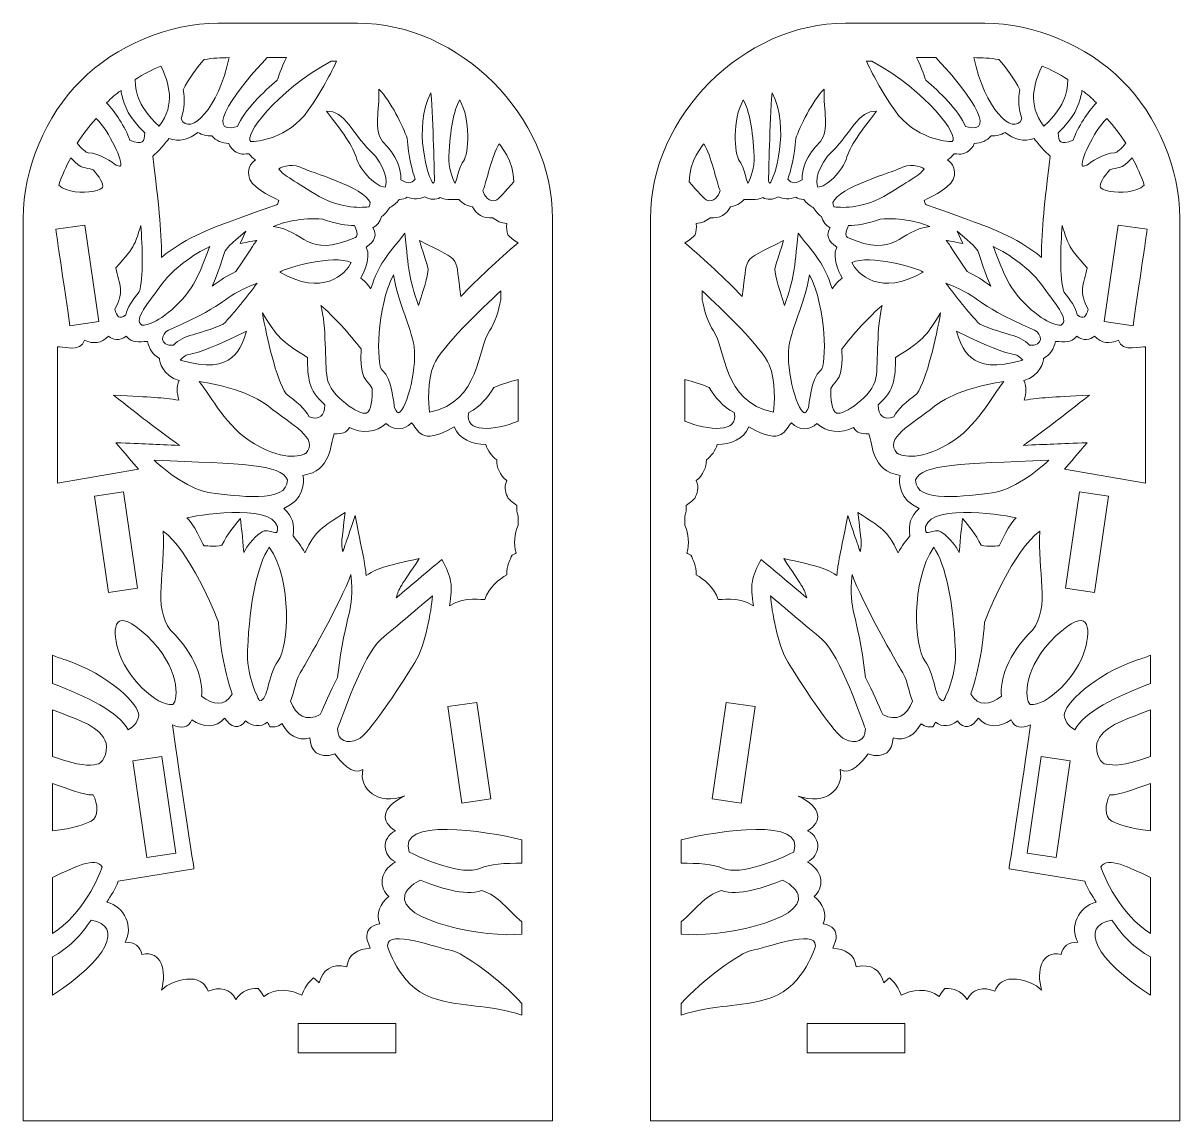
# Model space of a CAD drawing. Header units: inches. Extents: x 132 to 708, y 166 to 769.
# Drawn here: x 131.8 to 467.8, y 450.5 to 769.4 of the extents above; entities that cross this region are included whole.
import ezdxf

# ---------------------------------------------------------------- set-up
doc = ezdxf.new("R2010")
doc.units = ezdxf.units.IN
doc.header["$MEASUREMENT"] = 0
doc.layers.add('_U+0421_U+043B_U+043E_U+0439 1', color=7, linetype='Continuous')

# ---------------------------------------------------------------- blocks, each defined once
blk = doc.blocks.new('block 2')
at = {"layer": '_U+0421_U+043B_U+043E_U+0439 1', "color": 1, "lineweight": 9, "true_color": 0xff0000}
for points in [[(156.64, 604.01), (152.54, 632.04), (160.97, 633.28), (165.06, 605.25), (156.64, 604.01)], [(434.54, 605.25), (438.63, 633.28), (447.06, 632.04), (442.96, 604.01), (434.54, 605.25)], [(259.22, 542.85), (255.13, 570.88), (263.61, 572.11), (267.7, 544.08), (259.22, 542.85)], [(331.9, 544.08), (335.99, 572.11), (344.47, 570.88), (340.38, 542.85), (331.9, 544.08)], [(176.17, 528.34), (167.74, 527.09), (163.65, 555.12), (172.08, 556.37), (176.17, 528.34)], [(427.52, 556.37), (435.95, 555.12), (431.86, 527.09), (423.43, 528.34), (427.52, 556.37)], [(240.06, 470.34), (211.73, 470.34), (211.73, 478.85), (240.06, 478.85), (240.06, 470.34)], [(359.54, 478.85), (387.87, 478.85), (387.87, 470.34), (359.54, 470.34), (359.54, 478.85)]]:
    blk.add_lwpolyline(points, dxfattribs=at)
for points, knots in [([(285.58, 450.54), (285.58, 450.54), (285.58, 712.63), (285.58, 712.63), (285.64, 742.34), (258.61, 769.42), (228.9, 769.42), (228.9, 769.42), (188.49, 769.42), (188.49, 769.42), (174.15, 769.42), (158.67, 762.84), (148.53, 752.7), (138.39, 742.56), (131.81, 727.08), (131.81, 712.74), (131.81, 712.74), (131.81, 450.54), (131.81, 450.54), (131.81, 450.54), (285.58, 450.54), (285.58, 450.54)], [0, 0, 0, 0, 1, 1, 1, 2, 2, 2, 3, 3, 3, 4, 4, 4, 5, 5, 5, 6, 6, 6, 7, 7, 7, 7]), ([(467.79, 450.54), (467.79, 450.54), (467.79, 712.74), (467.79, 712.74), (467.79, 727.08), (461.21, 742.56), (451.07, 752.7), (440.93, 762.84), (425.45, 769.42), (411.11, 769.42), (411.11, 769.42), (370.7, 769.42), (370.7, 769.42), (340.99, 769.42), (313.96, 742.34), (314.02, 712.63), (314.02, 712.63), (314.02, 450.54), (314.02, 450.54), (314.02, 450.54), (467.79, 450.54), (467.79, 450.54)], [0, 0, 0, 0, 1, 1, 1, 2, 2, 2, 3, 3, 3, 4, 4, 4, 5, 5, 5, 6, 6, 6, 7, 7, 7, 7]), ([(178.29, 750.02), (179.87, 753.23), (182.06, 756.21), (184.43, 758.87), (186.94, 759.25), (189.26, 759.4), (191.63, 759.4), (188.57, 744.69), (180.27, 736.39), (177.67, 741.6), (178.77, 744.56), (178.78, 747.4), (178.29, 750.02)], [0, 0, 0, 0, 1, 1, 1, 2, 2, 2, 3, 3, 3, 4, 4, 4, 4]), ([(202.71, 759.4), (202.71, 759.4), (208.27, 759.4), (208.27, 759.4), (206.75, 756.28), (205.9, 753.75), (205.62, 752.87), (201.66, 749.55), (196.03, 744.12), (194.07, 739.38), (183.58, 736.41), (194.83, 751.44), (202.71, 759.4)], [0, 0, 0, 0, 1, 1, 1, 2, 2, 2, 3, 3, 3, 4, 4, 4, 4]), ([(405.53, 739.38), (403.57, 744.12), (397.94, 749.55), (393.98, 752.87), (393.7, 753.75), (392.85, 756.27), (391.33, 759.4), (391.33, 759.4), (396.89, 759.4), (396.89, 759.4), (404.77, 751.44), (416.02, 736.41), (405.53, 739.38)], [0, 0, 0, 0, 1, 1, 1, 2, 2, 2, 3, 3, 3, 4, 4, 4, 4]), ([(421.93, 741.6), (419.33, 736.39), (411.03, 744.69), (407.97, 759.4), (410.34, 759.4), (412.66, 759.25), (415.17, 758.87), (417.54, 756.21), (419.73, 753.23), (421.31, 750.02), (420.82, 747.4), (420.83, 744.56), (421.93, 741.6)], [0, 0, 0, 0, 1, 1, 1, 2, 2, 2, 3, 3, 3, 4, 4, 4, 4]), ([(171.84, 756.96), (174.09, 751.98), (176.26, 745.99), (171.3, 739.51), (164.45, 745.99), (164.45, 750.09), (164.38, 753.07), (166.75, 754.59), (169.24, 755.9), (171.84, 756.96)], [0, 0, 0, 0, 1, 1, 1, 2, 2, 2, 3, 3, 3, 3]), ([(222.86, 758.4), (221.31, 755.03), (218.61, 749.79), (214.63, 744.12), (208.74, 735.69), (199.6, 735.07), (197.95, 735.03), (195.87, 736.73), (204.91, 749.36), (221.28, 758.4), (221.28, 758.4), (222.86, 758.4), (222.86, 758.4)], [0, 0, 0, 0, 1, 1, 1, 2, 2, 2, 3, 3, 3, 4, 4, 4, 4]), ([(378.32, 758.4), (394.69, 749.36), (403.73, 736.73), (401.65, 735.03), (400, 735.07), (390.86, 735.69), (384.97, 744.12), (380.99, 749.79), (378.29, 755.03), (376.74, 758.4), (376.74, 758.4), (378.32, 758.4), (378.32, 758.4)], [0, 0, 0, 0, 1, 1, 1, 2, 2, 2, 3, 3, 3, 4, 4, 4, 4]), ([(435.22, 753.07), (435.15, 750.09), (435.15, 745.99), (428.3, 739.51), (423.34, 745.99), (425.51, 751.98), (427.76, 756.96), (430.36, 755.9), (432.85, 754.59), (435.22, 753.07)], [0, 0, 0, 0, 1, 1, 1, 2, 2, 2, 3, 3, 3, 3]), ([(160.27, 749.9), (160.36, 748.41), (160.9, 747.02), (161.19, 746.14), (162.41, 742.38), (165.18, 739.56), (167.13, 737.57), (167.14, 734.95), (166.59, 733.85), (162.84, 735.45), (161.38, 739.27), (158.52, 743.73), (156.03, 746.24), (157.64, 747.81), (158.48, 748.6), (160.27, 749.9)], [0, 0, 0, 0, 1, 1, 1, 2, 2, 2, 3, 3, 3, 4, 4, 4, 5, 5, 5, 5]), ([(235.15, 750.21), (238.63, 746.93), (242.1, 739.31), (243.4, 735.96), (243.66, 730.76), (244.93, 726.28), (245.64, 724.14), (244.57, 722.56), (243.11, 722.82), (241.55, 723.95), (241.69, 726.71), (240.4, 731.03), (236.22, 735.04), (233.54, 738.51), (235.32, 743.98), (235.15, 750.21)], [0, 0, 0, 0, 1, 1, 1, 2, 2, 2, 3, 3, 3, 4, 4, 4, 5, 5, 5, 5]), ([(363.38, 735.04), (359.2, 731.03), (357.91, 726.71), (358.05, 723.95), (356.49, 722.82), (355.03, 722.56), (353.96, 724.14), (354.67, 726.28), (355.94, 730.76), (356.2, 735.96), (357.5, 739.31), (360.97, 746.93), (364.45, 750.21), (364.28, 743.98), (366.06, 738.51), (363.38, 735.04)], [0, 0, 0, 0, 1, 1, 1, 2, 2, 2, 3, 3, 3, 4, 4, 4, 5, 5, 5, 5]), ([(443.57, 746.24), (441.08, 743.73), (438.22, 739.27), (436.76, 735.45), (433.01, 733.85), (432.46, 734.95), (432.47, 737.57), (434.42, 739.56), (437.19, 742.38), (438.41, 746.14), (438.7, 747.02), (439.24, 748.41), (439.33, 749.9), (441.12, 748.6), (441.96, 747.81), (443.57, 746.24)], [0, 0, 0, 0, 1, 1, 1, 2, 2, 2, 3, 3, 3, 4, 4, 4, 5, 5, 5, 5]), ([(250.26, 749.15), (250.93, 740.49), (251.24, 725.57), (251.28, 723.47), (251.13, 723.15), (251.01, 722.99), (250.94, 722.92), (249.51, 723.85), (244.91, 739.19), (250.26, 749.15)], [0, 0, 0, 0, 1, 1, 1, 2, 2, 2, 3, 3, 3, 3]), ([(255.45, 730.76), (255.81, 738.46), (256.87, 743.94), (258.61, 747.1), (261.88, 741.41), (261.29, 731.54), (259.7, 729.34), (258.76, 728.03), (258.36, 726.52), (258.02, 725.19), (257.66, 723.85), (257.45, 723.24), (257.19, 722.98), (256.54, 724.34), (255.3, 727.42), (255.45, 730.76)], [0, 0, 0, 0, 1, 1, 1, 2, 2, 2, 3, 3, 3, 4, 4, 4, 5, 5, 5, 5]), ([(342.41, 722.98), (342.15, 723.24), (341.94, 723.85), (341.58, 725.19), (341.24, 726.52), (340.84, 728.03), (339.9, 729.34), (338.32, 731.54), (337.73, 741.41), (340.99, 747.1), (342.73, 743.95), (343.79, 738.46), (344.15, 730.76), (344.3, 727.42), (343.06, 724.34), (342.41, 722.98)], [0, 0, 0, 0, 1, 1, 1, 2, 2, 2, 3, 3, 3, 4, 4, 4, 5, 5, 5, 5]), ([(348.65, 722.92), (348.58, 722.99), (348.46, 723.15), (348.32, 723.47), (348.36, 725.57), (348.67, 740.5), (349.34, 749.16), (354.68, 739.19), (350.09, 723.85), (348.65, 722.92)], [0, 0, 0, 0, 1, 1, 1, 2, 2, 2, 3, 3, 3, 3]), ([(232.54, 732.44), (237.29, 727.94), (237.72, 723.06), (236.94, 721.82), (234.65, 721.64), (229.74, 726.28), (228.5, 730.58), (227.52, 734.01), (222.83, 740.19), (219.91, 743.81), (225.13, 744.23), (227.71, 737.02), (232.54, 732.44)], [0, 0, 0, 0, 1, 1, 1, 2, 2, 2, 3, 3, 3, 4, 4, 4, 4]), ([(379.68, 743.81), (376.77, 740.19), (372.07, 734.01), (371.09, 730.58), (369.86, 726.28), (364.95, 721.64), (362.66, 721.82), (361.87, 723.06), (362.31, 727.94), (367.05, 732.44), (371.89, 737.02), (374.47, 744.23), (379.68, 743.81)], [0, 0, 0, 0, 1, 1, 1, 2, 2, 2, 3, 3, 3, 4, 4, 4, 4]), ([(153.04, 741.72), (156.93, 737.86), (160.98, 729.08), (160.1, 727.85), (160.1, 727.85), (159.77, 727.75), (158.82, 728.16), (157.98, 728.8), (153.95, 731.73), (150.68, 731.76), (150.09, 731.82), (148.91, 732.86), (147.49, 734.52), (149.09, 737.07), (150.94, 739.49), (153.04, 741.72)], [0, 0, 0, 0, 1, 1, 1, 2, 2, 2, 3, 3, 3, 4, 4, 4, 5, 5, 5, 5]), ([(452.11, 734.52), (450.69, 732.86), (449.51, 731.82), (448.92, 731.76), (445.65, 731.73), (441.62, 728.8), (440.77, 728.16), (439.82, 727.75), (439.5, 727.85), (439.5, 727.85), (438.62, 729.08), (442.67, 737.86), (446.56, 741.72), (448.66, 739.49), (450.51, 737.07), (452.11, 734.52)], [0, 0, 0, 0, 1, 1, 1, 2, 2, 2, 3, 3, 3, 4, 4, 4, 5, 5, 5, 5]), ([(182.54, 737.67), (183.79, 736.99), (185.2, 736.58), (186.63, 736.65), (187.83, 735.31), (189.51, 734.55), (191.53, 734.45), (192.4, 732.36), (194.1, 731.76), (194.9, 731.42), (195.57, 731.4), (196.14, 731.36), (197.4, 731.47), (197.92, 730.8), (198.56, 730.22), (199.28, 729.75), (197.02, 728.16), (196.07, 724.66), (199.45, 721.84), (200.95, 720.58), (203.18, 719.44), (206.03, 717.92), (205.9, 717.55), (205.78, 717.15), (205.67, 716.73), (204.82, 716.47), (205.58, 716.73), (193.51, 712.38), (188.46, 710.51), (179.11, 707.46), (172.04, 701.37), (171.96, 710.21), (171.1, 716.6), (169.52, 730.82), (170.63, 731.59), (173.41, 734.94), (174.16, 735.94), (177.06, 734.68), (180.04, 735.75), (182.54, 737.67)], [0, 0, 0, 0, 1, 1, 1, 2, 2, 2, 3, 3, 3, 4, 4, 4, 5, 5, 5, 6, 6, 6, 7, 7, 7, 8, 8, 8, 9, 9, 9, 10, 10, 10, 11, 11, 11, 12, 12, 12, 13, 13, 13, 13]), ([(425.44, 735.94), (426.18, 734.94), (428.97, 731.59), (430.08, 730.82), (428.5, 716.6), (427.64, 710.21), (427.56, 701.37), (420.49, 707.46), (411.13, 710.51), (406.09, 712.38), (394.02, 716.73), (394.77, 716.47), (393.92, 716.73), (393.81, 717.15), (393.69, 717.55), (393.57, 717.92), (396.42, 719.44), (398.65, 720.58), (400.15, 721.84), (403.53, 724.65), (402.58, 728.16), (400.31, 729.75), (401.04, 730.22), (401.68, 730.8), (402.2, 731.47), (403.46, 731.36), (404.03, 731.4), (404.69, 731.41), (405.5, 731.76), (407.2, 732.35), (408.07, 734.45), (410.09, 734.55), (411.77, 735.31), (412.97, 736.65), (414.4, 736.58), (415.8, 736.99), (417.05, 737.67), (419.56, 735.75), (422.54, 734.68), (425.44, 735.94)], [0, 0, 0, 0, 1, 1, 1, 2, 2, 2, 3, 3, 3, 4, 4, 4, 5, 5, 5, 6, 6, 6, 7, 7, 7, 8, 8, 8, 9, 9, 9, 10, 10, 10, 11, 11, 11, 12, 12, 12, 13, 13, 13, 13]), ([(274.34, 723.35), (272.02, 720.54), (269.8, 718.23), (269.01, 717.89), (267.5, 717.26), (265.48, 719.22), (265.37, 720.81), (266.44, 723.39), (267.87, 730.8), (270.11, 734.4), (270.11, 734.4), (274.42, 729.12), (274.34, 723.35)], [0, 0, 0, 0, 1, 1, 1, 2, 2, 2, 3, 3, 3, 4, 4, 4, 4]), ([(329.49, 734.4), (331.73, 730.8), (333.16, 723.39), (334.23, 720.81), (334.12, 719.22), (332.1, 717.25), (330.59, 717.89), (329.8, 718.23), (327.57, 720.54), (325.26, 723.34), (325.18, 729.12), (329.49, 734.4), (329.49, 734.4)], [0, 0, 0, 0, 1, 1, 1, 2, 2, 2, 3, 3, 3, 4, 4, 4, 4]), ([(145.65, 730.34), (149.23, 726.46), (149.62, 727.79), (152.13, 726.84), (153.82, 725.03), (155.33, 722.54), (154.86, 721.7), (154.75, 721.5), (154.01, 720.91), (151.96, 720.54), (149.21, 720.04), (144.6, 720.15), (142.16, 722.35), (143.07, 725.11), (144.24, 727.79), (145.65, 730.34)], [0, 0, 0, 0, 1, 1, 1, 2, 2, 2, 3, 3, 3, 4, 4, 4, 5, 5, 5, 5]), ([(457.44, 722.35), (455, 720.15), (450.39, 720.04), (447.63, 720.54), (445.59, 720.91), (444.85, 721.51), (444.74, 721.7), (444.27, 722.54), (445.78, 725.03), (447.47, 726.84), (449.97, 727.79), (450.37, 726.46), (453.95, 730.34), (455.36, 727.79), (456.53, 725.11), (457.44, 722.35)], [0, 0, 0, 0, 1, 1, 1, 2, 2, 2, 3, 3, 3, 4, 4, 4, 5, 5, 5, 5]), ([(216.53, 719.8), (210.19, 723.82), (206.6, 725.85), (206.12, 727.07), (207.02, 728.07), (210.76, 728.52), (212.99, 727.32), (215.01, 726.23), (230.98, 721.71), (232.6, 717.29), (232.57, 716.45), (232.34, 716.11), (232.22, 716.08), (232.22, 716.08), (232.13, 716.08), (232.13, 716.08), (229.75, 715.68), (223.08, 715.66), (216.53, 719.8)], [0, 0, 0, 0, 1, 1, 1, 2, 2, 2, 3, 3, 3, 4, 4, 4, 5, 5, 5, 6, 6, 6, 6]), ([(367.47, 716.08), (367.47, 716.08), (367.38, 716.08), (367.38, 716.08), (367.26, 716.11), (367.03, 716.45), (367, 717.29), (368.62, 721.71), (384.59, 726.23), (386.61, 727.32), (388.84, 728.52), (392.58, 728.07), (393.48, 727.07), (393, 725.85), (389.41, 723.82), (383.07, 719.8), (376.52, 715.66), (369.85, 715.68), (367.47, 716.08)], [0, 0, 0, 0, 1, 1, 1, 2, 2, 2, 3, 3, 3, 4, 4, 4, 5, 5, 5, 6, 6, 6, 6]), ([(258.97, 690.05), (256.97, 702.1), (260.23, 699.68), (246.89, 706.24), (248.89, 700.03), (248.36, 701.67), (249.39, 698.47), (249.6, 697.39), (248.68, 693.35), (246.62, 687.37), (243.75, 695.67), (243.82, 697.5), (242.7, 708.37), (237.33, 701.58), (235.25, 699.81), (232.81, 692.29), (232.81, 692.29), (231.28, 694.4), (229.88, 695.38), (229.88, 695.38), (233.28, 700.97), (231.41, 704.34), (234.22, 705.99), (234.55, 708.27), (233.38, 709.97), (234.55, 710.58), (235.5, 711.69), (235.94, 713.26), (236.75, 713.83), (237.67, 714.69), (238.3, 715.91), (239.26, 716.35), (240.29, 717.06), (241.03, 718.19), (242.13, 718.22), (242.78, 718.46), (243.37, 718.84), (245.24, 718.19), (247.03, 718.29), (248.52, 718.97), (249.99, 718.06), (251.65, 718.05), (252.98, 718.73), (254.48, 718), (257.71, 718.14), (258.36, 718.21), (259.46, 717.04), (260.82, 716.28), (262.37, 716.05), (263.37, 713.9), (265.52, 712.59), (268.2, 712.91), (269.32, 711.95), (270.73, 711.33), (272.33, 711.22), (272.1, 709.79), (272.34, 709.05), (272.59, 707.97), (273.43, 707.15), (274.18, 706.33), (275.55, 705.64), (269.53, 700.51), (264.03, 695.27), (258.97, 690.05)], [0, 0, 0, 0, 1, 1, 1, 2, 2, 2, 3, 3, 3, 4, 4, 4, 5, 5, 5, 6, 6, 6, 7, 7, 7, 8, 8, 8, 9, 9, 9, 10, 10, 10, 11, 11, 11, 12, 12, 12, 13, 13, 13, 14, 14, 14, 15, 15, 15, 16, 16, 16, 17, 17, 17, 18, 18, 18, 19, 19, 19, 20, 20, 20, 21, 21, 21, 21]), ([(324.04, 705.64), (325.41, 706.32), (326.17, 707.15), (327, 707.97), (327.26, 709.04), (327.5, 709.79), (327.27, 711.22), (328.86, 711.33), (330.28, 711.95), (331.4, 712.9), (334.08, 712.59), (336.23, 713.9), (337.23, 716.05), (338.78, 716.28), (340.14, 717.04), (341.24, 718.21), (341.89, 718.14), (345.11, 718), (346.62, 718.73), (347.95, 718.04), (349.61, 718.06), (351.08, 718.97), (352.57, 718.29), (354.36, 718.18), (356.23, 718.84), (356.82, 718.46), (357.47, 718.22), (358.57, 718.19), (359.3, 717.06), (360.34, 716.35), (361.3, 715.91), (361.93, 714.69), (362.85, 713.83), (363.66, 713.26), (364.1, 711.69), (365.05, 710.58), (366.22, 709.97), (365.05, 708.26), (365.38, 705.99), (368.19, 704.34), (366.32, 700.97), (369.72, 695.37), (369.72, 695.37), (368.32, 694.4), (366.79, 692.29), (366.79, 692.29), (364.35, 699.81), (362.27, 701.58), (356.9, 708.37), (355.78, 697.5), (355.85, 695.67), (352.98, 687.37), (350.92, 693.35), (350, 697.39), (350.21, 698.47), (351.24, 701.67), (350.71, 700.03), (352.71, 706.24), (339.37, 699.68), (342.63, 702.1), (340.63, 690.05), (335.57, 695.27), (330.07, 700.51), (324.04, 705.64)], [0, 0, 0, 0, 1, 1, 1, 2, 2, 2, 3, 3, 3, 4, 4, 4, 5, 5, 5, 6, 6, 6, 7, 7, 7, 8, 8, 8, 9, 9, 9, 10, 10, 10, 11, 11, 11, 12, 12, 12, 13, 13, 13, 14, 14, 14, 15, 15, 15, 16, 16, 16, 17, 17, 17, 18, 18, 18, 19, 19, 19, 20, 20, 20, 21, 21, 21, 21]), ([(218.87, 712.51), (222.51, 711.07), (225.79, 710.66), (228.08, 710.6), (228.56, 709.61), (229.3, 707.64), (228.3, 707.2), (214.08, 700.81), (213.52, 709.37), (204.45, 710.33), (207.41, 711.64), (212.57, 712.95), (218.87, 712.51)], [0, 0, 0, 0, 1, 1, 1, 2, 2, 2, 3, 3, 3, 4, 4, 4, 4]), ([(395.14, 710.33), (386.08, 709.37), (385.52, 700.81), (371.3, 707.19), (370.3, 707.64), (371.04, 709.61), (371.52, 710.6), (373.81, 710.66), (377.09, 711.07), (380.73, 712.51), (387.03, 712.95), (392.19, 711.64), (395.14, 710.33)], [0, 0, 0, 0, 1, 1, 1, 2, 2, 2, 3, 3, 3, 4, 4, 4, 4]), ([(145.39, 681.51), (141.71, 706.7), (141.9, 705.35), (141.29, 709.54), (141.29, 709.54), (149.72, 710.78), (149.72, 710.78), (149.72, 710.78), (153.81, 682.75), (153.81, 682.75), (153.81, 682.75), (145.39, 681.51), (145.39, 681.51)], [0, 0, 0, 0, 1, 1, 1, 2, 2, 2, 3, 3, 3, 4, 4, 4, 4]), ([(158.7, 698.35), (164.83, 704.99), (164.29, 705.62), (165.99, 710.6), (166.44, 704.63), (166.86, 695.28), (165.52, 691.39), (163.65, 689.03), (162.04, 686.77), (161.66, 684.65), (159.58, 683.31), (159.13, 684.05), (158.42, 686.36), (161.29, 691.16), (159.84, 693.51), (158.7, 698.35)], [0, 0, 0, 0, 1, 1, 1, 2, 2, 2, 3, 3, 3, 4, 4, 4, 5, 5, 5, 5]), ([(199.66, 706.3), (198.89, 705.29), (199.11, 705.59), (193.59, 697.23), (191.11, 696), (188.88, 694.71), (186.69, 693.03), (192.37, 705.92), (187.31, 700.83), (196.48, 709.04), (196.48, 709.04), (194.85, 705.45), (194.85, 705.45), (199.96, 706.36), (199.1, 706.21), (199.66, 706.3)], [0, 0, 0, 0, 1, 1, 1, 2, 2, 2, 3, 3, 3, 4, 4, 4, 5, 5, 5, 5]), ([(404.75, 705.45), (404.75, 705.45), (403.12, 709.04), (403.12, 709.04), (412.29, 700.83), (407.23, 705.92), (412.91, 693.03), (410.72, 694.71), (408.49, 696.01), (406.01, 697.23), (400.49, 705.59), (400.71, 705.29), (399.94, 706.3), (400.5, 706.21), (399.64, 706.36), (404.75, 705.45)], [0, 0, 0, 0, 1, 1, 1, 2, 2, 2, 3, 3, 3, 4, 4, 4, 5, 5, 5, 5]), ([(441.18, 686.36), (440.47, 684.05), (440.02, 683.31), (437.94, 684.65), (437.56, 686.77), (435.95, 689.04), (434.08, 691.39), (432.74, 695.28), (433.16, 704.63), (433.61, 710.6), (435.31, 705.62), (434.77, 704.99), (440.9, 698.35), (439.76, 693.51), (438.31, 691.16), (441.18, 686.36)], [0, 0, 0, 0, 1, 1, 1, 2, 2, 2, 3, 3, 3, 4, 4, 4, 5, 5, 5, 5]), ([(445.79, 682.75), (445.79, 682.75), (449.88, 710.78), (449.88, 710.78), (449.88, 710.78), (458.31, 709.54), (458.31, 709.54), (457.7, 705.35), (457.89, 706.7), (454.21, 681.51), (454.21, 681.51), (445.79, 682.75), (445.79, 682.75)], [0, 0, 0, 0, 1, 1, 1, 2, 2, 2, 3, 3, 3, 4, 4, 4, 4]), ([(172.33, 693.87), (175.3, 697.98), (181.24, 702.34), (186.03, 704.51), (184.07, 700.01), (182.62, 693.91), (177.17, 688.28), (171.08, 682), (166.9, 681.54), (166.28, 681.69), (163.75, 683.37), (168.19, 688.12), (172.33, 693.87)], [0, 0, 0, 0, 1, 1, 1, 2, 2, 2, 3, 3, 3, 4, 4, 4, 4]), ([(433.32, 681.69), (432.7, 681.54), (428.52, 682), (422.43, 688.28), (416.98, 693.91), (415.53, 700.01), (413.57, 704.51), (418.36, 702.34), (424.3, 697.98), (427.27, 693.87), (431.4, 688.12), (435.85, 683.37), (433.32, 681.69)], [0, 0, 0, 0, 1, 1, 1, 2, 2, 2, 3, 3, 3, 4, 4, 4, 4]), ([(206.38, 697.1), (208.37, 698.56), (221.99, 702.19), (227.06, 699.92), (225.67, 696.46), (218.6, 689.89), (206.38, 697.1)], [0, 0, 0, 0, 1, 1, 1, 2, 2, 2, 2]), ([(372.54, 699.92), (377.61, 702.19), (391.23, 698.56), (393.22, 697.09), (380.99, 689.89), (373.93, 696.46), (372.54, 699.92)], [0, 0, 0, 0, 1, 1, 1, 2, 2, 2, 2]), ([(240.88, 656.23), (240.67, 656.15), (240.18, 656.63), (239.68, 657.65), (239.46, 658.68), (239.08, 666.02), (236.13, 668.57), (234.34, 670.12), (234.41, 686.91), (239.4, 696.26), (240.73, 688.49), (243.66, 682.99), (245.19, 676.55), (246.6, 670.58), (243.32, 657.08), (240.88, 656.23)], [0, 0, 0, 0, 1, 1, 1, 2, 2, 2, 3, 3, 3, 4, 4, 4, 5, 5, 5, 5]), ([(354.41, 676.55), (355.94, 682.99), (358.87, 688.49), (360.2, 696.26), (365.19, 686.91), (365.26, 670.12), (363.47, 668.57), (360.52, 666.02), (360.14, 658.68), (359.92, 657.65), (359.42, 656.63), (358.93, 656.15), (358.72, 656.23), (356.27, 657.08), (353, 670.58), (354.41, 676.55)], [0, 0, 0, 0, 1, 1, 1, 2, 2, 2, 3, 3, 3, 4, 4, 4, 5, 5, 5, 5]), ([(174.01, 680.22), (194.1, 689.09), (187.13, 688.75), (199.81, 693.93), (196.87, 690), (193.24, 685.44), (189.93, 681.93), (182.56, 678.76), (178.52, 679.1), (175.45, 675.87), (171.24, 675.43), (171.83, 679.26), (174.01, 680.22)], [0, 0, 0, 0, 1, 1, 1, 2, 2, 2, 3, 3, 3, 4, 4, 4, 4]), ([(424.15, 675.87), (421.08, 679.1), (417.04, 678.76), (409.67, 681.93), (406.36, 685.44), (402.73, 690), (399.79, 693.93), (412.46, 688.76), (405.49, 689.09), (425.59, 680.22), (427.77, 679.26), (428.36, 675.43), (424.15, 675.87)], [0, 0, 0, 0, 1, 1, 1, 2, 2, 2, 3, 3, 3, 4, 4, 4, 4]), ([(270.55, 689.07), (269.9, 685.89), (268.85, 682.25), (267.27, 680.03), (263.65, 674.98), (264.83, 659.48), (249.84, 656.41), (249.55, 658.98), (249.1, 665.35), (251.09, 670.19), (253.06, 674.98), (264.97, 686.47), (270.55, 691.69), (270.55, 691.69), (270.55, 689.07), (270.55, 689.07)], [0, 0, 0, 0, 1, 1, 1, 2, 2, 2, 3, 3, 3, 4, 4, 4, 5, 5, 5, 5]), ([(329.05, 691.69), (334.63, 686.47), (346.54, 674.98), (348.51, 670.19), (350.5, 665.35), (350.05, 658.98), (349.76, 656.4), (334.77, 659.47), (335.95, 674.98), (332.33, 680.03), (330.75, 682.25), (329.7, 685.89), (329.05, 689.07), (329.05, 689.07), (329.05, 691.69), (329.05, 691.69), (329.05, 691.69), (329.05, 691.69), (329.05, 691.69)], [0, 0, 0, 0, 1, 1, 1, 2, 2, 2, 3, 3, 3, 4, 4, 4, 5, 5, 5, 6, 6, 6, 6]), ([(233.2, 663.29), (233.34, 660.52), (232.85, 656.63), (231.53, 656.14), (229.53, 655.41), (220.99, 661.05), (220.1, 666.37), (219.33, 670.99), (220.01, 681.41), (218.24, 687.42), (221.8, 684.56), (226.79, 678.83), (229.96, 674.78), (229.55, 665.51), (231.56, 666.29), (233.2, 663.29)], [0, 0, 0, 0, 1, 1, 1, 2, 2, 2, 3, 3, 3, 4, 4, 4, 5, 5, 5, 5]), ([(369.64, 674.78), (372.8, 678.83), (377.8, 684.56), (381.36, 687.42), (379.59, 681.41), (380.27, 670.99), (379.5, 666.37), (378.61, 661.05), (370.07, 655.41), (368.07, 656.14), (366.75, 656.63), (366.26, 660.52), (366.4, 663.29), (368.04, 666.29), (370.05, 665.51), (369.64, 674.78)], [0, 0, 0, 0, 1, 1, 1, 2, 2, 2, 3, 3, 3, 4, 4, 4, 5, 5, 5, 5]), ([(208.21, 661.71), (205.23, 666.06), (202.61, 678.19), (201.29, 685.24), (205.66, 678.81), (204.96, 678.18), (214.36, 672.29), (214.56, 666.21), (214.49, 663.19), (219.4, 658.52), (219.33, 655.37), (217.98, 654), (214.85, 655.05), (213.77, 657.4), (211.17, 659.54), (208.21, 661.71)], [0, 0, 0, 0, 1, 1, 1, 2, 2, 2, 3, 3, 3, 4, 4, 4, 5, 5, 5, 5]), ([(384.75, 655.05), (381.61, 653.99), (380.27, 655.37), (380.2, 658.52), (385.11, 663.19), (385.03, 666.21), (385.24, 672.29), (394.64, 678.18), (393.94, 678.81), (398.31, 685.24), (396.99, 678.19), (394.37, 666.06), (391.39, 661.71), (388.43, 659.54), (385.83, 657.4), (384.75, 655.05)], [0, 0, 0, 0, 1, 1, 1, 2, 2, 2, 3, 3, 3, 4, 4, 4, 5, 5, 5, 5]), ([(177.41, 671.55), (180.9, 674.88), (177.32, 670.42), (196.67, 679.95), (195.27, 675.6), (193.25, 666.7), (177.41, 671.55)], [0, 0, 0, 0, 1, 1, 1, 2, 2, 2, 2]), ([(402.93, 679.95), (422.28, 670.42), (418.7, 674.88), (422.19, 671.55), (406.35, 666.7), (404.33, 675.6), (402.93, 679.95)], [0, 0, 0, 0, 1, 1, 1, 2, 2, 2, 2]), ([(141.83, 635.78), (141.83, 635.78), (141.83, 675.38), (141.83, 675.38), (142.5, 675.79), (148.75, 673.45), (149.62, 677.32), (152.3, 676.09), (154.47, 676.44), (156.62, 678.45), (157.92, 677.47), (159.75, 676.95), (161.75, 678.45), (163.43, 676.46), (165.31, 676.83), (167.92, 676.96), (168.36, 674.86), (169.49, 673.06), (171.38, 672.04), (171.43, 671.17), (172.3, 666.96), (177.12, 665.61), (176.27, 663.69), (176.44, 661.92), (177.07, 659.88), (171.77, 660.71), (169.71, 660.73), (158.06, 661.35), (165.89, 655.24), (170.12, 651.84), (177.26, 646.76), (170.33, 647.08), (166.81, 647.21), (158.7, 647.53), (161.21, 644.83), (163.78, 641.48), (165.33, 639.86), (165.33, 639.86), (141.83, 635.78), (141.83, 635.78)], [0, 0, 0, 0, 1, 1, 1, 2, 2, 2, 3, 3, 3, 4, 4, 4, 5, 5, 5, 6, 6, 6, 7, 7, 7, 8, 8, 8, 9, 9, 9, 10, 10, 10, 11, 11, 11, 12, 12, 12, 13, 13, 13, 13]), ([(434.27, 639.87), (435.82, 641.48), (438.39, 644.83), (440.9, 647.53), (432.79, 647.21), (429.27, 647.08), (422.34, 646.77), (429.48, 651.84), (433.7, 655.24), (441.54, 661.35), (429.89, 660.73), (427.83, 660.71), (422.53, 659.88), (423.16, 661.93), (423.33, 663.69), (422.48, 665.61), (427.3, 666.96), (428.17, 671.17), (428.22, 672.04), (430.11, 673.06), (431.24, 674.87), (431.68, 676.96), (434.29, 676.83), (436.17, 676.47), (437.85, 678.45), (439.85, 676.95), (441.68, 677.47), (442.97, 678.45), (445.13, 676.45), (447.3, 676.1), (449.97, 677.32), (450.85, 673.45), (457.1, 675.8), (457.77, 675.38), (457.77, 675.38), (457.77, 635.78), (457.77, 635.78), (457.77, 635.78), (434.27, 639.87), (434.27, 639.87)], [0, 0, 0, 0, 1, 1, 1, 2, 2, 2, 3, 3, 3, 4, 4, 4, 5, 5, 5, 6, 6, 6, 7, 7, 7, 8, 8, 8, 9, 9, 9, 10, 10, 10, 11, 11, 11, 12, 12, 12, 13, 13, 13, 13]), ([(199.01, 647.19), (190.52, 652.23), (186.73, 660.8), (182.89, 665.33), (189.26, 664.36), (198.12, 662.13), (203.08, 658.11), (209.64, 652.8), (218.11, 648.71), (213.89, 644.45), (213.27, 644.09), (208.33, 641.66), (199.01, 647.19)], [0, 0, 0, 0, 1, 1, 1, 2, 2, 2, 3, 3, 3, 4, 4, 4, 4]), ([(275.55, 653.77), (268.89, 651.01), (259.68, 650.28), (261.29, 656.29), (264.65, 658.14), (266.89, 660.75), (268.49, 663.56), (270.75, 664.54), (273.14, 665.3), (275.55, 665.88), (275.55, 665.88), (275.55, 653.77), (275.55, 653.77)], [0, 0, 0, 0, 1, 1, 1, 2, 2, 2, 3, 3, 3, 4, 4, 4, 4]), ([(324.04, 665.88), (326.46, 665.3), (328.85, 664.54), (331.11, 663.56), (332.7, 660.75), (334.95, 658.14), (338.3, 656.29), (339.92, 650.28), (330.7, 651.01), (324.04, 653.77), (324.04, 653.77), (324.04, 665.88), (324.04, 665.88)], [0, 0, 0, 0, 1, 1, 1, 2, 2, 2, 3, 3, 3, 4, 4, 4, 4]), ([(385.71, 644.45), (381.49, 648.71), (389.96, 652.8), (396.52, 658.11), (401.48, 662.13), (410.34, 664.35), (416.71, 665.33), (412.87, 660.8), (409.08, 652.23), (400.59, 647.19), (391.27, 641.66), (386.33, 644.09), (385.71, 644.45)], [0, 0, 0, 0, 1, 1, 1, 2, 2, 2, 3, 3, 3, 4, 4, 4, 4]), ([(275.55, 623.59), (274.6, 621.02), (274.16, 618.15), (275.01, 615.52), (274.88, 615.45), (273.98, 614.97), (273.86, 614.9), (273.23, 613.59), (272.21, 611.71), (272.26, 609.19), (270.11, 607.92), (267.14, 605.6), (265.9, 601.98), (265.26, 601.75), (260.5, 603.2), (255.63, 600.2), (256.75, 606.29), (256.17, 608.37), (253.47, 613.66), (248.26, 609.28), (244.94, 606.48), (240.17, 602.45), (240.92, 605.29), (241.46, 605.79), (246.88, 613.91), (237.84, 611.8), (235.4, 611.55), (231.44, 608.93), (231.1, 612.45), (230.97, 612.73), (228.24, 626.39), (224.83, 616.37), (225.53, 618.43), (224.65, 615.86), (224.13, 618.55), (224.3, 618.73), (225.33, 627.29), (218.23, 622.55), (217, 622.54), (213.66, 615.54), (212.44, 617.78), (211.46, 618.91), (210.22, 620.46), (210.78, 623.82), (209.99, 626.17), (207.5, 628.39), (213.26, 630.93), (213.61, 636.12), (213.05, 638.03), (221.5, 639.45), (220.93, 647.06), (222.17, 650.11), (224.58, 650.25), (225.5, 650.2), (226.65, 652), (229.94, 650.14), (234.57, 650.46), (237.21, 653.15), (239.35, 650.98), (242.41, 651.04), (244.6, 653.32), (246.63, 651.59), (246.83, 646.28), (257.01, 652.15), (258.46, 648.45), (262.21, 647.13), (266.19, 647.04), (266.79, 645.25), (267.8, 643.63), (269.35, 642.55), (269.29, 640.29), (270.31, 638.22), (272.26, 636.52), (271.37, 634.37), (272, 632.77), (272.72, 631.33), (273.3, 630.81), (273.87, 630.27), (275.22, 629.34), (275.12, 628.15), (275.26, 627.16), (275.55, 626.16), (275.55, 626.16), (275.55, 623.59), (275.55, 623.59), (275.55, 623.59), (275.55, 623.59), (275.55, 623.59)], [0, 0, 0, 0, 1, 1, 1, 2, 2, 2, 3, 3, 3, 4, 4, 4, 5, 5, 5, 6, 6, 6, 7, 7, 7, 8, 8, 8, 9, 9, 9, 10, 10, 10, 11, 11, 11, 12, 12, 12, 13, 13, 13, 14, 14, 14, 15, 15, 15, 16, 16, 16, 17, 17, 17, 18, 18, 18, 19, 19, 19, 20, 20, 20, 21, 21, 21, 22, 22, 22, 23, 23, 23, 24, 24, 24, 25, 25, 25, 26, 26, 26, 27, 27, 27, 28, 28, 28, 29, 29, 29, 29]), ([(324.04, 626.16), (324.33, 627.16), (324.48, 628.15), (324.38, 629.34), (325.73, 630.28), (326.3, 630.81), (326.88, 631.34), (327.6, 632.77), (328.23, 634.37), (327.34, 636.53), (329.29, 638.22), (330.31, 640.3), (330.25, 642.55), (331.8, 643.63), (332.81, 645.25), (333.41, 647.04), (337.39, 647.13), (341.13, 648.45), (342.59, 652.15), (352.77, 646.28), (352.97, 651.59), (355, 653.32), (357.19, 651.04), (360.25, 650.99), (362.39, 653.16), (365.03, 650.46), (369.66, 650.14), (372.95, 652), (374.1, 650.2), (375.02, 650.25), (377.43, 650.11), (378.67, 647.06), (378.1, 639.45), (386.55, 638.03), (385.98, 636.12), (386.34, 630.93), (392.1, 628.39), (389.61, 626.18), (388.82, 623.83), (389.38, 620.46), (388.14, 618.91), (387.16, 617.78), (385.93, 615.54), (382.6, 622.54), (381.37, 622.55), (374.26, 627.29), (375.3, 618.73), (375.46, 618.55), (374.94, 615.86), (374.07, 618.43), (374.77, 616.37), (371.36, 626.39), (368.62, 612.73), (368.49, 612.45), (368.15, 608.94), (364.2, 611.55), (361.76, 611.8), (352.72, 613.91), (358.13, 605.79), (358.68, 605.29), (359.43, 602.45), (354.66, 606.48), (351.33, 609.28), (346.13, 613.66), (343.43, 608.37), (342.85, 606.29), (343.97, 600.2), (339.1, 603.2), (334.34, 601.75), (333.7, 601.98), (332.46, 605.61), (329.49, 607.92), (327.34, 609.19), (327.38, 611.71), (326.37, 613.59), (325.74, 614.9), (325.61, 614.97), (324.72, 615.45), (324.59, 615.52), (325.43, 618.15), (325, 621.02), (324.04, 623.6), (324.04, 623.6), (324.04, 626.16), (324.04, 626.16), (324.04, 626.16), (324.04, 626.16), (324.04, 626.16)], [0, 0, 0, 0, 1, 1, 1, 2, 2, 2, 3, 3, 3, 4, 4, 4, 5, 5, 5, 6, 6, 6, 7, 7, 7, 8, 8, 8, 9, 9, 9, 10, 10, 10, 11, 11, 11, 12, 12, 12, 13, 13, 13, 14, 14, 14, 15, 15, 15, 16, 16, 16, 17, 17, 17, 18, 18, 18, 19, 19, 19, 20, 20, 20, 21, 21, 21, 22, 22, 22, 23, 23, 23, 24, 24, 24, 25, 25, 25, 26, 26, 26, 27, 27, 27, 28, 28, 28, 29, 29, 29, 29]), ([(186.33, 633), (180.6, 633.67), (173.39, 639.09), (169.88, 642.45), (195.51, 641.38), (206.63, 641.35), (208.59, 636.75), (208.72, 629.63), (193.43, 632.17), (186.33, 633)], [0, 0, 0, 0, 1, 1, 1, 2, 2, 2, 3, 3, 3, 3]), ([(391.01, 636.75), (392.97, 641.35), (404.08, 641.38), (429.72, 642.45), (426.21, 639.09), (419, 633.67), (413.27, 633), (406.16, 632.17), (390.88, 629.63), (391.01, 636.75)], [0, 0, 0, 0, 1, 1, 1, 2, 2, 2, 3, 3, 3, 3]), ([(205.67, 623.2), (206.01, 620.14), (204.67, 622.03), (201.84, 621.97), (200.36, 621.04), (198.4, 620.11), (195.87, 615.63), (195.51, 620.68), (195.27, 622.45), (194.9, 625.57), (192.87, 623.03), (191.29, 621.2), (189.52, 617.74), (187.64, 617.23), (184.25, 617.64), (184.25, 617.64), (184.25, 617.64), (181.08, 624.66), (179.31, 625.7), (181.24, 626.26), (203.55, 630.16), (205.67, 623.2)], [0, 0, 0, 0, 1, 1, 1, 2, 2, 2, 3, 3, 3, 4, 4, 4, 5, 5, 5, 6, 6, 6, 7, 7, 7, 7]), ([(420.29, 625.7), (418.53, 624.65), (415.35, 617.63), (415.35, 617.63), (415.35, 617.63), (411.96, 617.23), (410.08, 617.74), (408.31, 621.2), (406.73, 623.03), (404.7, 625.57), (404.33, 622.45), (404.09, 620.68), (403.73, 615.63), (401.2, 620.11), (399.23, 621.04), (397.76, 621.97), (394.93, 622.03), (393.59, 620.14), (393.93, 623.2), (396.04, 630.16), (418.36, 626.26), (420.29, 625.7)], [0, 0, 0, 0, 1, 1, 1, 2, 2, 2, 3, 3, 3, 4, 4, 4, 5, 5, 5, 6, 6, 6, 7, 7, 7, 7]), ([(172.45, 621.88), (180.15, 616.25), (187.53, 598.06), (188.57, 595.41), (189, 586.08), (191.37, 578.03), (192.57, 574.5), (190.32, 570.83), (186.99, 571.28), (183.66, 573.89), (184.08, 578.49), (181.96, 586.03), (174.61, 593.05), (169.36, 599.81), (173.25, 610.26), (172.45, 621.88)], [0, 0, 0, 0, 1, 1, 1, 2, 2, 2, 3, 3, 3, 4, 4, 4, 5, 5, 5, 5]), ([(424.99, 593.05), (417.64, 586.03), (415.52, 578.49), (415.94, 573.89), (412.61, 571.28), (409.28, 570.83), (407.03, 574.5), (408.23, 578.03), (410.6, 586.08), (411.03, 595.41), (412.07, 598.06), (419.44, 616.25), (427.15, 621.88), (426.35, 610.26), (430.24, 599.81), (424.99, 593.05)], [0, 0, 0, 0, 1, 1, 1, 2, 2, 2, 3, 3, 3, 4, 4, 4, 5, 5, 5, 5]), ([(205.89, 584.2), (202.58, 579.59), (203.22, 572.96), (200.45, 572.51), (199.47, 574.4), (196.67, 580.5), (196.98, 587.2), (197.66, 601.74), (199.78, 611.82), (203.31, 617.23), (210.08, 607.13), (208.94, 588.43), (205.89, 584.2)], [0, 0, 0, 0, 1, 1, 1, 2, 2, 2, 3, 3, 3, 4, 4, 4, 4]), ([(396.3, 617.23), (399.82, 611.82), (401.94, 601.74), (402.62, 587.2), (402.93, 580.5), (400.13, 574.4), (399.15, 572.51), (396.38, 572.96), (397.02, 579.59), (393.71, 584.2), (390.66, 588.43), (389.52, 607.13), (396.3, 617.23)], [0, 0, 0, 0, 1, 1, 1, 2, 2, 2, 3, 3, 3, 4, 4, 4, 4]), ([(227.02, 609.25), (228.06, 597.75), (225.56, 599.5), (223.12, 579.35), (221, 575.16), (219.18, 571.08), (218.1, 568.59), (214.05, 566.38), (211.13, 568.26), (209.51, 572.5), (210.62, 575.23), (210.92, 579.03), (212.91, 581.8), (213.59, 582.74), (224.07, 601.17), (227.02, 609.25)], [0, 0, 0, 0, 1, 1, 1, 2, 2, 2, 3, 3, 3, 4, 4, 4, 5, 5, 5, 5]), ([(386.69, 581.8), (388.68, 579.03), (388.98, 575.23), (390.09, 572.5), (388.47, 568.26), (385.55, 566.37), (381.5, 568.59), (380.42, 571.08), (378.6, 575.16), (376.48, 579.35), (374.04, 599.5), (371.54, 597.75), (372.57, 609.25), (375.53, 601.17), (386.01, 582.74), (386.69, 581.8)], [0, 0, 0, 0, 1, 1, 1, 2, 2, 2, 3, 3, 3, 4, 4, 4, 5, 5, 5, 5]), ([(245.54, 583.66), (240.66, 575.73), (231.98, 562.58), (229.12, 561.38), (225.86, 559.99), (223.22, 560.8), (223.12, 564.38), (224.06, 566.61), (230.44, 585.9), (235.77, 590.43), (240.04, 594.06), (247.16, 600.07), (250.74, 603.08), (250.24, 598.41), (248.86, 589.06), (245.54, 583.66)], [0, 0, 0, 0, 1, 1, 1, 2, 2, 2, 3, 3, 3, 4, 4, 4, 5, 5, 5, 5]), ([(348.86, 603.08), (352.44, 600.07), (359.56, 594.06), (363.83, 590.43), (369.16, 585.9), (375.54, 566.61), (376.47, 564.38), (376.38, 560.8), (373.74, 559.99), (370.47, 561.38), (367.62, 562.58), (358.94, 575.73), (354.06, 583.66), (350.74, 589.06), (349.36, 598.41), (348.86, 603.08)], [0, 0, 0, 0, 1, 1, 1, 2, 2, 2, 3, 3, 3, 4, 4, 4, 5, 5, 5, 5]), ([(167.8, 591.41), (177.24, 582.45), (177.08, 572.91), (175.28, 571.52), (170.66, 570.72), (161.56, 579.74), (159.39, 587.35), (157.44, 594.17), (158.34, 600.39), (167.8, 591.41)], [0, 0, 0, 0, 1, 1, 1, 2, 2, 2, 3, 3, 3, 3]), ([(440.21, 587.35), (438.04, 579.74), (428.94, 570.72), (424.32, 571.52), (422.52, 572.91), (422.36, 582.45), (431.8, 591.41), (441.26, 600.39), (442.16, 594.17), (440.21, 587.35)], [0, 0, 0, 0, 1, 1, 1, 2, 2, 2, 3, 3, 3, 3]), ([(140.33, 585.82), (141.55, 585.32), (142.81, 584.85), (144.11, 584.43), (156.69, 580.3), (165.67, 571.26), (165.37, 568.31), (165.14, 566.06), (163.42, 564.76), (162.28, 564.14), (159.65, 569.34), (150.41, 573.75), (140.33, 577.6), (140.33, 577.6), (140.33, 585.82), (140.33, 585.82), (140.33, 585.82), (140.33, 585.82), (140.33, 585.82)], [0, 0, 0, 0, 1, 1, 1, 2, 2, 2, 3, 3, 3, 4, 4, 4, 5, 5, 5, 6, 6, 6, 6]), ([(459.27, 577.6), (449.19, 573.75), (439.95, 569.34), (437.32, 564.14), (436.18, 564.76), (434.45, 566.06), (434.23, 568.31), (433.93, 571.26), (442.91, 580.3), (455.49, 584.43), (456.79, 584.85), (458.05, 585.32), (459.27, 585.82), (459.27, 585.82), (459.27, 577.6), (459.27, 577.6), (459.27, 577.6), (459.27, 577.6), (459.27, 577.6)], [0, 0, 0, 0, 1, 1, 1, 2, 2, 2, 3, 3, 3, 4, 4, 4, 5, 5, 5, 6, 6, 6, 6]), ([(140.33, 569.97), (148.93, 566.64), (154.33, 565.01), (155.89, 560.28), (156.58, 557.33), (154.51, 554.04), (153.25, 554.16), (150.68, 553.73), (148.77, 553.47), (140.33, 556.42), (140.33, 556.42), (140.33, 569.97), (140.33, 569.97), (140.33, 569.97), (140.33, 569.97), (140.33, 569.97)], [0, 0, 0, 0, 1, 1, 1, 2, 2, 2, 3, 3, 3, 4, 4, 4, 5, 5, 5, 5]), ([(459.27, 556.42), (450.82, 553.47), (448.92, 553.73), (446.35, 554.17), (445.08, 554.04), (443.02, 557.33), (443.71, 560.28), (445.27, 565.01), (450.66, 566.64), (459.27, 569.97), (459.27, 569.97), (459.27, 556.42), (459.27, 556.42)], [0, 0, 0, 0, 1, 1, 1, 2, 2, 2, 3, 3, 3, 4, 4, 4, 4]), ([(181.42, 523.79), (181.42, 523.79), (175.19, 564.69), (175.17, 565.56), (177.77, 564.56), (179.76, 564.57), (180.82, 567.05), (184.16, 564.82), (187.75, 564.54), (190.34, 567.56), (192.09, 564.86), (194.64, 564.06), (196.38, 566.77), (198.41, 565.09), (200.72, 564.83), (202.8, 566.33), (203.09, 565.75), (203.2, 565.57), (203.51, 565.04), (204.26, 564.99), (205.72, 564.76), (206.99, 565.93), (208.72, 562.66), (211.54, 560.79), (215.11, 561.8), (215.14, 558.22), (217.5, 555.45), (222.39, 557.14), (223.75, 555.15), (227.51, 550.65), (230.51, 552.59), (229.15, 546.95), (234.89, 542.02), (242.65, 544.92), (235.57, 541.49), (235.66, 537.31), (239.92, 534.84), (235.62, 532.54), (236.37, 527.52), (239.96, 525.83), (234.96, 522.57), (235.26, 518.24), (238.04, 515.7), (235.47, 513.67), (234.18, 510.86), (235.41, 507.76), (232.59, 507.4), (231.34, 505.51), (231.67, 503.4), (231.71, 503.26), (231.99, 502.2), (232.63, 500.7), (229.08, 500.51), (226.18, 498.88), (225.83, 495.33), (221.43, 496.31), (218.7, 494.34), (217.82, 490.67), (217.2, 491.24), (216.89, 491.47), (216.12, 492.07), (215.53, 491.53), (214.04, 490.36), (212.75, 487.07), (209.89, 488.46), (205.21, 489.52), (201.7, 486.69), (201.07, 487.87), (200.64, 488.38), (200.12, 488.96), (197.47, 489.08), (195.42, 488.4), (193.62, 485.83), (192.01, 489.05), (188.88, 489.59), (185.52, 488.17), (184.92, 490.17), (183.45, 491.22), (181.45, 491.75), (180.86, 491.71), (175.92, 492.22), (171.98, 488.53), (173.55, 494.08), (172.07, 500.15), (166.31, 498.9), (165.81, 501.15), (164.17, 502.54), (161.46, 502.43), (163.95, 506.86), (161.25, 512.81), (156.14, 514.07), (157.28, 516.11), (158.72, 517.86), (159.37, 520.18), (159.37, 520.18), (181.42, 523.79), (181.42, 523.79)], [0, 0, 0, 0, 1, 1, 1, 2, 2, 2, 3, 3, 3, 4, 4, 4, 5, 5, 5, 6, 6, 6, 7, 7, 7, 8, 8, 8, 9, 9, 9, 10, 10, 10, 11, 11, 11, 12, 12, 12, 13, 13, 13, 14, 14, 14, 15, 15, 15, 16, 16, 16, 17, 17, 17, 18, 18, 18, 19, 19, 19, 20, 20, 20, 21, 21, 21, 22, 22, 22, 23, 23, 23, 24, 24, 24, 25, 25, 25, 26, 26, 26, 27, 27, 27, 28, 28, 28, 29, 29, 29, 30, 30, 30, 31, 31, 31, 32, 32, 32, 32]), ([(440.23, 520.18), (440.88, 517.85), (442.32, 516.11), (443.46, 514.06), (438.34, 512.8), (435.65, 506.86), (438.13, 502.42), (435.43, 502.53), (433.79, 501.15), (433.29, 498.9), (427.53, 500.15), (426.05, 494.08), (427.62, 488.53), (423.68, 492.22), (418.74, 491.7), (418.15, 491.75), (416.15, 491.22), (414.68, 490.17), (414.08, 488.17), (410.72, 489.59), (407.59, 489.05), (405.98, 485.82), (404.18, 488.4), (402.13, 489.08), (399.48, 488.95), (398.96, 488.38), (398.53, 487.87), (397.9, 486.69), (394.38, 489.52), (389.71, 488.45), (386.85, 487.06), (385.56, 490.36), (384.06, 491.53), (383.47, 492.07), (382.71, 491.46), (382.4, 491.24), (381.78, 490.67), (380.9, 494.34), (378.17, 496.31), (373.77, 495.32), (373.42, 498.88), (370.52, 500.5), (366.97, 500.7), (367.6, 502.2), (367.89, 503.26), (367.93, 503.4), (368.26, 505.51), (367.01, 507.39), (364.19, 507.76), (365.42, 510.86), (364.13, 513.67), (361.56, 515.7), (364.34, 518.24), (364.63, 522.57), (359.63, 525.83), (363.22, 527.52), (363.98, 532.54), (359.68, 534.84), (363.93, 537.31), (364.03, 541.49), (356.95, 544.91), (364.71, 542.01), (370.45, 546.95), (369.09, 552.58), (372.09, 550.65), (375.85, 555.15), (377.21, 557.14), (382.1, 555.45), (384.46, 558.22), (384.49, 561.8), (388.06, 560.79), (390.88, 562.65), (392.61, 565.92), (393.88, 564.75), (395.34, 564.98), (396.08, 565.04), (396.4, 565.57), (396.51, 565.75), (396.8, 566.33), (398.88, 564.83), (401.19, 565.09), (403.22, 566.77), (404.96, 564.06), (407.51, 564.85), (409.26, 567.56), (411.85, 564.54), (415.44, 564.82), (418.78, 567.05), (419.83, 564.56), (421.83, 564.56), (424.43, 565.56), (424.41, 564.69), (418.18, 523.79), (418.18, 523.79), (418.18, 523.79), (440.23, 520.18), (440.23, 520.18)], [0, 0, 0, 0, 1, 1, 1, 2, 2, 2, 3, 3, 3, 4, 4, 4, 5, 5, 5, 6, 6, 6, 7, 7, 7, 8, 8, 8, 9, 9, 9, 10, 10, 10, 11, 11, 11, 12, 12, 12, 13, 13, 13, 14, 14, 14, 15, 15, 15, 16, 16, 16, 17, 17, 17, 18, 18, 18, 19, 19, 19, 20, 20, 20, 21, 21, 21, 22, 22, 22, 23, 23, 23, 24, 24, 24, 25, 25, 25, 26, 26, 26, 27, 27, 27, 28, 28, 28, 29, 29, 29, 30, 30, 30, 31, 31, 31, 32, 32, 32, 32]), ([(140.33, 548.57), (145.8, 546.75), (148.76, 545.25), (152.15, 545.21), (153.41, 542.8), (154.02, 538.71), (151.55, 537.6), (149.88, 536.85), (146.56, 535.42), (140.33, 534.76), (140.33, 534.76), (140.33, 548.57), (140.33, 548.57), (140.33, 548.57), (140.33, 548.57), (140.33, 548.57)], [0, 0, 0, 0, 1, 1, 1, 2, 2, 2, 3, 3, 3, 4, 4, 4, 5, 5, 5, 5]), ([(459.27, 534.76), (453.04, 535.42), (449.71, 536.85), (448.05, 537.6), (445.58, 538.71), (446.19, 542.8), (447.44, 545.21), (450.84, 545.25), (453.8, 546.75), (459.26, 548.57), (459.26, 548.57), (459.26, 534.76), (459.26, 534.76), (459.26, 534.76), (459.27, 534.76), (459.27, 534.76)], [0, 0, 0, 0, 1, 1, 1, 2, 2, 2, 3, 3, 3, 4, 4, 4, 5, 5, 5, 5]), ([(276.67, 525.36), (271.89, 525.46), (267.29, 525.12), (264.45, 523.89), (259.45, 521.71), (248.34, 526.4), (243.96, 528.63), (240.24, 538.89), (266.05, 534.71), (276.67, 532.22), (276.67, 532.22), (276.67, 525.36), (276.67, 525.36), (276.67, 525.36), (276.67, 525.36), (276.67, 525.36)], [0, 0, 0, 0, 1, 1, 1, 2, 2, 2, 3, 3, 3, 4, 4, 4, 5, 5, 5, 5]), ([(322.93, 532.22), (333.55, 534.71), (359.36, 538.89), (355.64, 528.63), (351.26, 526.4), (340.14, 521.71), (335.15, 523.89), (332.31, 525.12), (327.71, 525.46), (322.93, 525.36), (322.93, 525.36), (322.93, 532.22), (322.93, 532.22)], [0, 0, 0, 0, 1, 1, 1, 2, 2, 2, 3, 3, 3, 4, 4, 4, 4]), ([(140.33, 521.27), (146.7, 524.12), (152.69, 527.55), (154.78, 524.26), (154.06, 522.04), (149.11, 510.29), (140.33, 505), (140.33, 505), (140.33, 521.27), (140.33, 521.27)], [0, 0, 0, 0, 1, 1, 1, 2, 2, 2, 3, 3, 3, 3]), ([(459.27, 505), (450.49, 510.29), (445.54, 522.04), (444.82, 524.26), (446.91, 527.56), (452.89, 524.12), (459.27, 521.27), (459.27, 521.27), (459.27, 505), (459.27, 505)], [0, 0, 0, 0, 1, 1, 1, 2, 2, 2, 3, 3, 3, 3]), ([(276.67, 504.81), (266.68, 503.56), (240.38, 508.55), (242.69, 516.18), (243.3, 518.21), (245.83, 519.81), (247.18, 520.48), (252.21, 518.36), (260.11, 515.72), (264.97, 517.48), (269.85, 516), (272.6, 511.71), (276.67, 508.36), (276.67, 508.36), (276.67, 504.81), (276.67, 504.81)], [0, 0, 0, 0, 1, 1, 1, 2, 2, 2, 3, 3, 3, 4, 4, 4, 5, 5, 5, 5]), ([(322.93, 508.36), (327, 511.71), (329.75, 516), (334.63, 517.48), (339.48, 515.72), (347.38, 518.36), (352.42, 520.47), (353.77, 519.81), (356.29, 518.21), (356.91, 516.18), (359.22, 508.55), (332.91, 503.56), (322.93, 504.81), (322.93, 504.81), (322.93, 508.36), (322.93, 508.36), (322.93, 508.36), (322.93, 508.36), (322.93, 508.36)], [0, 0, 0, 0, 1, 1, 1, 2, 2, 2, 3, 3, 3, 4, 4, 4, 5, 5, 5, 6, 6, 6, 6]), ([(140.33, 498.21), (145, 500.69), (148.73, 504.49), (151.54, 508.86), (161.16, 507.29), (156.31, 497.27), (140.33, 487.08), (140.33, 487.08), (140.33, 498.21), (140.33, 498.21)], [0, 0, 0, 0, 1, 1, 1, 2, 2, 2, 3, 3, 3, 3]), ([(459.27, 487.08), (443.29, 497.27), (438.43, 507.29), (448.05, 508.86), (450.87, 504.49), (454.6, 500.68), (459.27, 498.21), (459.27, 498.21), (459.27, 487.08), (459.27, 487.08)], [0, 0, 0, 0, 1, 1, 1, 2, 2, 2, 3, 3, 3, 3]), ([(276.67, 481.26), (267.15, 484.42), (262.43, 483.21), (252.19, 485.77), (241.76, 488.38), (238.03, 500.07), (237.64, 501.39), (237.57, 506.54), (252.47, 500.57), (256.3, 500.03), (259.02, 499.66), (270.99, 491.23), (276.67, 484.61), (276.67, 484.61), (276.67, 481.26), (276.67, 481.26), (276.67, 481.26), (276.67, 481.26), (276.67, 481.26)], [0, 0, 0, 0, 1, 1, 1, 2, 2, 2, 3, 3, 3, 4, 4, 4, 5, 5, 5, 6, 6, 6, 6]), ([(322.93, 484.6), (328.61, 491.23), (340.58, 499.65), (343.3, 500.03), (347.13, 500.56), (362.03, 506.54), (361.96, 501.38), (361.57, 500.07), (357.84, 488.38), (347.41, 485.77), (337.17, 483.21), (332.45, 484.41), (322.93, 481.26), (322.93, 481.26), (322.93, 484.6), (322.93, 484.6), (322.93, 484.6), (322.93, 484.6), (322.93, 484.6)], [0, 0, 0, 0, 1, 1, 1, 2, 2, 2, 3, 3, 3, 4, 4, 4, 5, 5, 5, 6, 6, 6, 6])]:
    blk.add_open_spline(points, degree=3, knots=knots, dxfattribs=at)

msp = doc.modelspace()

# ---------------------------------------------------------------- block references
at = {"layer": '_U+0421_U+043B_U+043E_U+0439 1'}
msp.add_blockref('block 2', (0, 0), dxfattribs=at)

doc.saveas('drawing.dxf')
